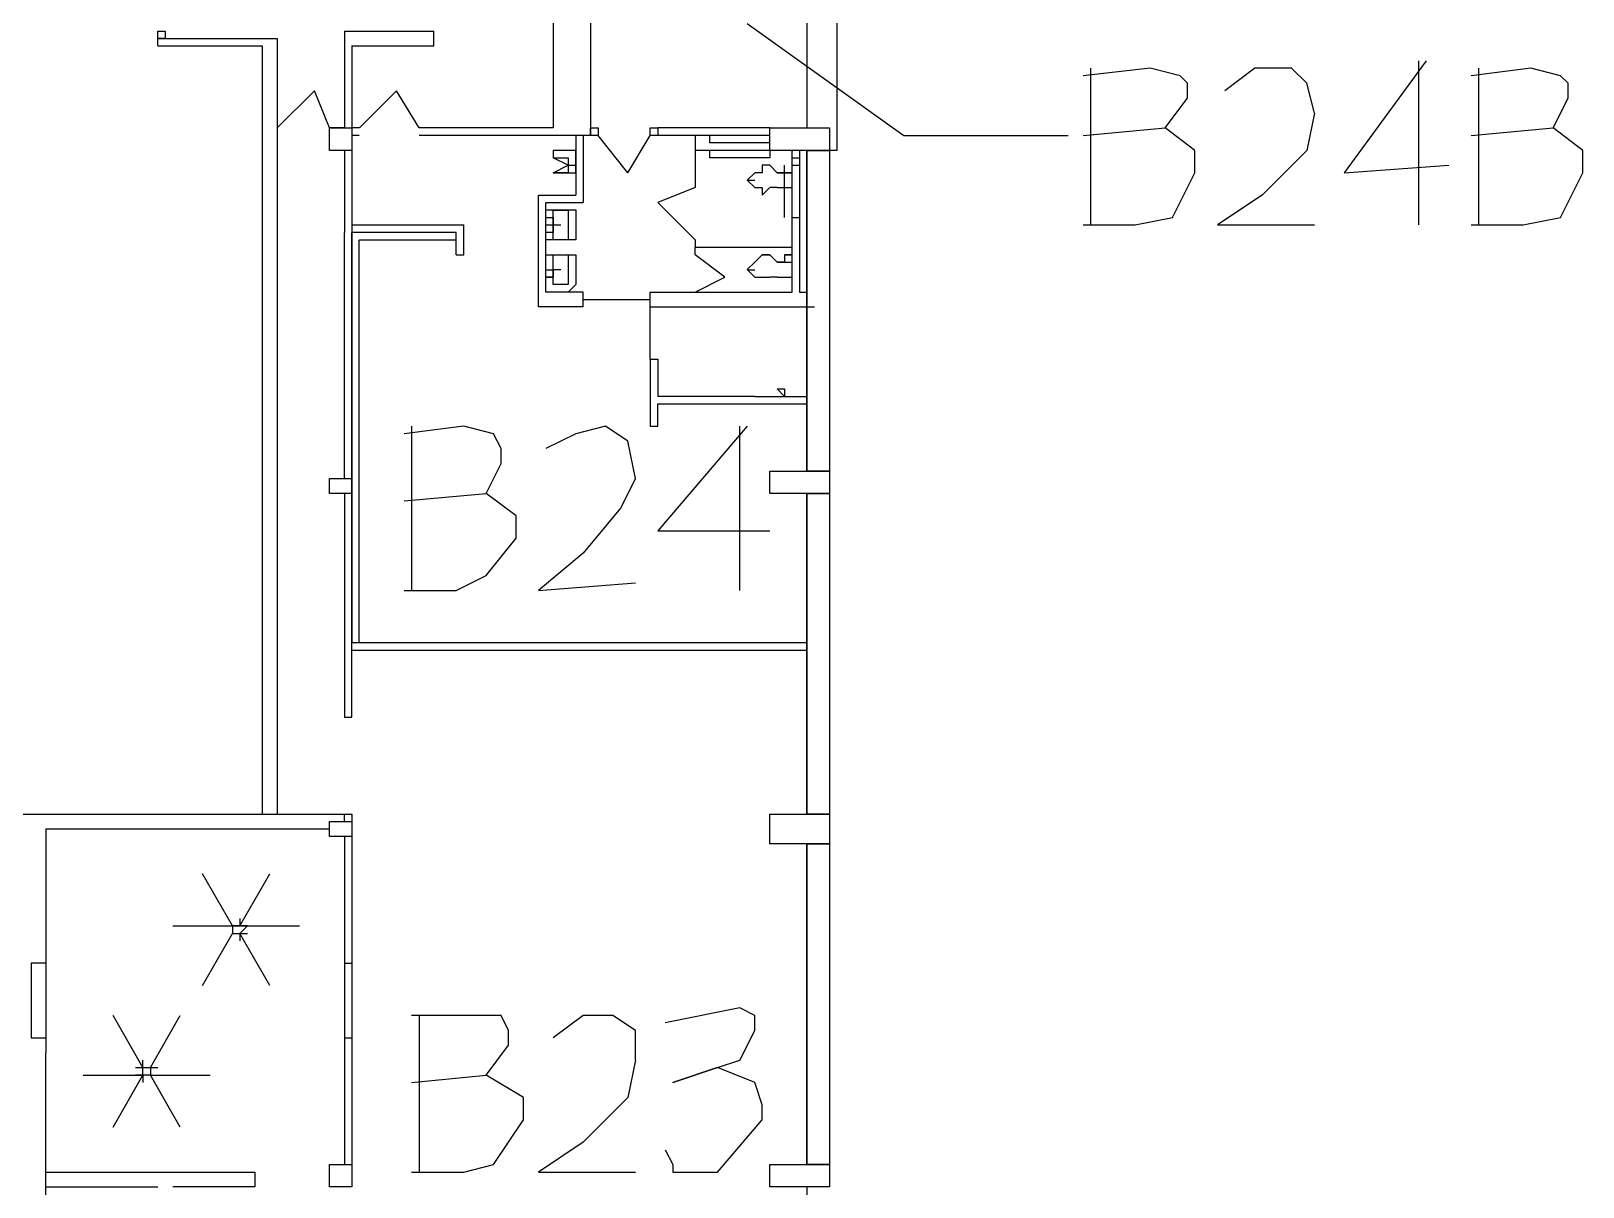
# Model space of a CAD drawing. Extents: x 0 to 97.8, y 0 to 68.3.
# Drawn here: x 43.72 to 56.93, y 34.32 to 44.16 of the extents above; entities that cross this region are included whole.
import ezdxf

# ---------------------------------------------------------------- set-up
doc = ezdxf.new("R2010")
doc.units = 0

msp = doc.modelspace()

# ---------------------------------------------------------------- linework, layer by layer
at = {"layer": 'Layer 1'}
for p, q in [((48.482454, 50.069767), (48.482454, 43.27554)), ((50.323819, 45.878905), (50.323819, 43.338643)), ((50.577792, 45.878931), (50.577792, 43.148408)), ((48.164875, 45.751905), (48.164875, 43.338643)), ((44.79922, 44.164222), (44.86272, 44.164222)), ((44.79922, 44.100722), (44.79922, 44.164222)), ((44.799352, 44.037301), (44.799352, 44.164301)), ((44.86272, 44.164222), (44.86272, 44.100722)), ((46.38685, 44.164301), (46.38685, 44.100775)), ((46.386903, 44.164248), (47.148902, 44.164248)), ((47.148849, 44.037566), (47.148849, 44.164301)), ((49.815846, 44.227775), (51.149344, 43.27554)), ((44.86272, 44.100722), (44.79922, 44.100722)), ((44.799352, 44.100801), (45.815351, 44.100801)), ((44.799352, 44.037275), (45.688351, 44.037275)), ((45.688351, 44.037328), (45.688351, 37.496836)), ((45.815404, 44.100722), (45.815404, 37.49673)), ((46.386744, 44.100801), (46.386744, 43.338802)), ((46.45035, 44.037539), (46.45035, 43.338776)), ((46.45035, 44.037407), (47.148849, 44.037407)), ((55.594286, 43.910328), (54.895787, 42.957803)), ((55.530706, 42.513224), (55.530706, 43.910222)), ((53.244762, 43.846722), (52.673263, 43.783487)), ((52.736842, 43.846749), (52.736842, 42.51325)), ((53.498762, 43.783487), (53.244762, 43.846722)), ((53.562262, 43.719987), (53.498762, 43.783487)), ((53.562262, 43.592722), (53.562262, 43.719987)), ((54.133946, 43.846749), (53.879947, 43.656249)), ((54.451446, 43.846749), (54.133946, 43.846749)), ((54.578393, 43.719907), (54.451393, 43.846643)), ((54.641893, 43.465908), (54.578393, 43.719907)), ((56.483391, 43.846722), (55.975391, 43.783487)), ((56.038944, 43.846749), (56.038944, 42.51325)), ((56.73739, 43.783487), (56.483391, 43.846722)), ((56.80089, 43.719987), (56.73739, 43.783487)), ((56.80089, 43.592722), (56.80089, 43.719987)), ((46.132851, 43.656302), (45.815351, 43.338802)), ((46.259983, 43.338696), (46.132983, 43.656196)), ((46.83127, 43.656355), (46.514035, 43.338855)), ((47.022008, 43.338802), (46.831244, 43.656275)), ((53.372027, 43.338723), (53.562262, 43.592722)), ((56.67389, 43.338723), (56.80089, 43.592722)), ((54.641893, 43.465908), (54.578393, 43.148408)), ((46.259983, 43.338802), (46.259983, 43.338802)), ((46.259983, 43.338802), (46.259983, 43.338802)), ((46.259983, 43.338723), (46.450483, 43.338723)), ((46.259983, 43.148223), (46.259983, 43.338723)), ((46.259983, 43.275487), (46.259983, 43.338696)), ((46.38685, 43.338776), (46.260115, 43.338776)), ((46.51385, 43.338776), (46.45035, 43.338776)), ((46.450403, 43.338723), (46.450403, 42.449988)), ((46.450483, 43.338723), (46.450483, 43.148223)), ((47.021955, 43.338802), (47.021955, 43.338802)), ((47.021955, 43.338802), (47.021955, 43.338802)), ((47.339243, 43.338802), (47.022008, 43.338802)), ((48.164742, 43.338802), (47.339243, 43.338802)), ((48.482215, 43.338749), (48.545715, 43.338749)), ((48.482215, 43.275514), (48.482215, 43.338749)), ((48.482215, 43.338749), (48.545715, 43.338749)), ((48.482215, 43.275514), (48.482215, 43.338749)), ((48.545715, 43.338749), (48.545715, 43.275514)), ((48.545715, 43.338749), (48.545715, 43.275514)), ((48.990215, 43.338749), (49.053715, 43.338749)), ((48.990215, 43.275514), (48.990215, 43.338749)), ((48.990215, 43.338749), (49.053715, 43.338749)), ((48.990215, 43.275514), (48.990215, 43.338749)), ((49.053715, 43.338749), (49.053715, 43.275514)), ((49.053715, 43.338749), (49.053715, 43.275514)), ((50.006266, 43.338696), (49.053768, 43.338696)), ((50.006293, 43.338829), (49.053794, 43.338829)), ((50.006213, 43.338723), (50.514213, 43.338723)), ((50.006213, 43.148223), (50.006213, 43.338723)), ((50.006213, 43.338723), (50.514213, 43.338723)), ((50.006213, 43.148223), (50.006213, 43.338723)), ((50.514213, 43.338723), (50.514213, 43.148223)), ((50.514213, 43.338723), (50.514213, 43.148223)), ((52.673342, 43.275514), (53.371842, 43.338749)), ((53.626026, 43.148223), (53.372027, 43.338723)), ((55.975444, 43.275514), (56.673679, 43.338749)), ((56.92789, 43.148223), (56.67389, 43.338723)), ((45.815298, 43.275487), (45.815298, 43.275487)), ((45.815298, 43.275487), (45.815298, 43.275487)), ((46.51385, 43.27554), (46.45035, 43.27554)), ((46.513956, 43.275487), (46.513956, 43.275487)), ((46.513956, 43.275487), (46.513956, 43.275487)), ((47.339243, 43.275434), (47.022008, 43.275434)), ((48.482374, 43.275408), (47.339111, 43.275408)), ((48.482242, 43.275567), (47.339243, 43.275567)), ((48.355507, 43.275487), (48.355507, 42.767223)), ((48.418742, 43.275487), (48.418742, 42.703988)), ((48.545715, 43.275514), (48.482215, 43.275514)), ((48.545715, 43.275514), (48.482215, 43.275514)), ((48.799874, 42.957908), (48.545874, 43.275408)), ((48.799768, 42.957908), (48.990268, 43.275408)), ((49.053715, 43.275514), (48.990215, 43.275514)), ((49.053715, 43.275514), (48.990215, 43.275514)), ((50.006266, 43.275461), (49.053768, 43.275461)), ((50.006293, 43.275593), (49.053794, 43.275593)), ((49.371399, 43.275487), (49.371399, 43.148461)), ((49.498188, 43.211829), (49.498188, 43.275329)), ((50.00624, 43.211855), (49.498241, 43.211855)), ((51.149344, 43.27554), (52.546343, 43.27554)), ((46.450483, 43.148223), (46.259983, 43.148223)), ((46.386903, 43.148223), (46.386903, 42.449988)), ((48.355533, 43.148408), (48.164769, 43.148408)), ((48.164769, 43.148355), (48.164769, 43.084829)), ((48.164769, 43.084802), (48.291769, 43.084802)), ((48.291769, 43.021567), (48.164769, 43.084802)), ((48.164769, 43.084802), (48.164769, 43.084802)), ((48.164769, 43.084802), (48.228269, 43.084802)), ((48.291769, 43.084802), (48.291769, 42.958067)), ((48.355533, 42.957935), (48.355533, 43.148408)), ((49.371399, 43.148461), (50.006134, 43.148461)), ((50.196951, 43.148329), (49.371452, 43.148329)), ((50.006266, 43.148355), (49.371532, 43.148355)), ((49.371532, 43.148355), (49.371532, 42.830856)), ((49.498267, 43.084829), (49.498267, 43.148355)), ((50.006266, 43.084829), (49.498267, 43.084829)), ((50.514213, 43.148223), (50.006213, 43.148223)), ((50.514213, 43.148223), (50.006213, 43.148223)), ((50.006266, 43.148355), (50.006266, 43.084829)), ((50.196872, 43.084802), (50.260107, 43.084802)), ((50.197057, 41.941989), (50.197057, 43.148488)), ((50.26024, 43.148355), (50.26024, 41.94183)), ((50.323713, 43.148249), (50.514213, 43.148249)), ((50.323713, 40.417753), (50.323713, 43.148249)), ((50.32374, 43.148302), (50.32374, 40.417806)), ((50.514213, 43.148249), (50.514213, 40.417753)), ((50.577792, 43.148408), (50.514292, 43.148408)), ((53.626026, 42.957988), (53.626026, 43.148223)), ((54.578393, 43.148408), (54.197393, 42.767118)), ((56.92789, 42.957988), (56.92789, 43.148223)), ((48.164769, 42.958067), (48.291769, 43.021567)), ((48.291769, 42.958067), (48.164769, 42.958067)), ((48.164769, 42.957935), (48.355533, 42.957935)), ((48.164769, 42.957935), (48.164769, 42.957935)), ((48.164769, 42.957935), (48.164769, 42.957935)), ((48.164769, 42.957935), (48.228269, 42.957935)), ((48.291901, 43.021461), (48.355401, 43.021461)), ((49.879399, 42.957935), (49.815899, 42.894408)), ((49.942952, 42.957935), (49.879452, 42.957935)), ((49.942872, 43.021408), (49.942872, 42.957908)), ((50.006319, 43.021435), (49.943084, 43.021435)), ((50.069819, 42.957935), (50.006319, 43.021435)), ((50.069819, 42.957935), (50.133319, 42.957935)), ((50.069819, 42.957908), (50.133319, 42.957908)), ((50.133372, 42.957935), (50.069872, 42.957935)), ((50.069872, 42.957776), (50.133372, 42.957776)), ((50.133372, 42.576803), (50.133372, 43.021567)), ((50.133372, 42.957935), (50.196872, 42.957935)), ((50.133372, 42.957935), (50.196872, 42.957935)), ((50.133372, 42.957908), (50.196872, 42.957908)), ((50.133372, 42.957803), (50.196872, 42.957803)), ((50.133372, 42.957803), (50.196872, 42.957803)), ((50.133372, 42.957776), (50.196872, 42.957776)), ((50.196951, 42.957882), (50.133451, 42.957882)), ((50.196872, 43.021567), (50.260107, 43.021567)), ((50.196951, 42.894382), (50.196951, 42.957882)), ((53.435262, 42.576724), (53.626026, 42.957988)), ((54.895787, 42.957803), (55.78505, 43.021594)), ((56.73739, 42.576724), (56.92789, 42.957988)), ((49.371532, 42.830856), (49.053768, 42.703829)), ((49.81582, 42.894382), (49.879319, 42.830856)), ((49.815872, 42.894303), (49.879372, 42.894303)), ((49.879372, 42.830909), (49.942872, 42.830909)), ((49.879399, 42.830776), (49.942899, 42.830776)), ((49.879399, 42.830776), (49.942899, 42.830776)), ((49.942872, 42.767276), (50.006372, 42.830803)), ((49.943084, 42.830909), (49.943084, 42.767144)), ((50.069819, 42.830776), (50.006319, 42.830776)), ((50.069819, 42.830909), (50.133319, 42.830909)), ((50.069872, 42.830935), (50.133372, 42.830935)), ((50.069872, 42.830909), (50.133372, 42.830909)), ((50.133319, 42.830909), (50.196819, 42.830909)), ((50.133372, 42.830909), (50.196872, 42.830909)), ((50.133372, 42.830803), (50.196872, 42.830803)), ((50.133372, 42.830803), (50.196872, 42.830803)), ((50.133372, 42.830776), (50.196872, 42.830776)), ((50.133372, 42.830776), (50.196872, 42.830776)), ((50.196872, 42.830803), (50.196872, 42.894303)), ((48.038007, 42.767223), (48.355507, 42.767223)), ((48.038007, 41.814963), (48.038007, 42.767197)), ((48.101507, 42.703988), (48.418742, 42.703988)), ((48.101507, 41.941989), (48.101507, 42.703962)), ((49.053768, 42.703829), (49.371532, 42.386356)), ((54.197393, 42.767118), (53.816394, 42.513144)), ((48.10148, 42.640515), (48.35548, 42.640515)), ((48.10148, 42.386515), (48.10148, 42.640515)), ((48.10148, 42.57675), (48.164716, 42.57675)), ((48.10148, 42.450015), (48.10148, 42.57675)), ((48.164716, 42.57675), (48.164716, 42.450015)), ((48.164769, 42.513224), (48.164769, 42.640224)), ((48.164769, 42.640224), (48.291769, 42.640224)), ((48.164769, 42.513224), (48.164769, 42.576724)), ((48.291769, 42.640224), (48.291769, 42.386489)), ((48.35548, 42.640515), (48.35548, 42.386515)), ((50.196951, 42.576803), (50.260187, 42.576803)), ((53.118027, 42.513224), (53.435262, 42.576724)), ((56.419891, 42.513224), (56.73739, 42.576724)), ((46.38685, 40.354491), (46.38685, 42.449988)), ((46.450403, 42.513224), (47.402902, 42.513224)), ((46.450403, 38.322308), (46.450403, 42.450041)), ((46.450403, 42.449962), (46.450403, 38.95744)), ((47.339243, 42.449936), (46.450509, 42.449936)), ((47.339243, 42.449856), (46.450509, 42.449856)), ((47.339137, 42.259277), (47.339137, 42.450015)), ((47.339243, 42.386383), (47.339243, 42.449856)), ((47.402743, 42.259251), (47.402743, 42.51325)), ((48.101454, 42.513224), (48.164689, 42.513224)), ((48.164716, 42.450015), (48.10148, 42.450015)), ((48.164769, 42.386489), (48.164769, 42.513224)), ((48.164769, 42.513224), (48.164769, 42.513224)), ((48.164769, 42.513224), (48.228269, 42.513224)), ((48.164769, 42.386383), (48.164769, 42.513091)), ((52.673263, 42.513224), (53.118027, 42.513224)), ((53.816394, 42.513144), (54.641893, 42.513144)), ((55.975391, 42.513224), (56.419891, 42.513224)), ((46.513903, 38.95744), (46.513903, 42.386436)), ((46.513956, 42.386383), (47.33919, 42.386383)), ((48.35548, 42.386515), (48.10148, 42.386515)), ((48.291769, 42.386489), (48.164769, 42.386489)), ((49.371399, 42.259224), (49.371399, 42.322724)), ((49.371399, 42.322724), (50.196898, 42.322724)), ((49.371532, 42.386356), (49.371532, 42.32283)), ((47.339243, 42.259251), (47.402743, 42.259251)), ((48.101454, 41.941989), (48.101454, 42.259224)), ((48.101454, 42.259224), (48.355454, 42.259224)), ((48.164769, 42.132409), (48.164769, 42.259118)), ((48.164769, 42.259118), (48.291769, 42.259118)), ((48.164769, 42.132409), (48.164769, 42.195883)), ((48.291769, 42.259118), (48.291769, 42.005383)), ((48.355454, 42.259224), (48.355454, 42.005198)), ((49.625399, 42.068698), (49.371399, 42.259224)), ((49.879399, 42.195962), (49.815899, 42.132436)), ((49.942952, 42.259251), (49.879452, 42.196015)), ((49.942872, 42.259251), (50.006372, 42.259251)), ((50.006319, 42.259171), (49.943084, 42.259171)), ((50.069819, 42.195962), (50.006319, 42.259171)), ((50.069819, 42.195962), (50.133319, 42.195962)), ((50.069819, 42.195936), (50.133319, 42.195936)), ((50.133372, 42.195962), (50.069872, 42.195962)), ((50.069872, 42.195856), (50.133372, 42.195856)), ((50.133372, 42.259251), (50.196872, 42.259251)), ((50.133372, 42.259251), (50.133372, 42.196015)), ((50.133372, 42.195962), (50.196872, 42.195962)), ((50.133372, 42.195856), (50.196872, 42.195856)), ((50.133372, 42.195856), (50.196872, 42.195856)), ((50.133372, 42.195856), (50.196872, 42.195856)), ((50.196951, 42.259118), (50.133451, 42.259118)), ((50.196951, 42.132409), (50.196951, 42.259118)), ((48.101454, 42.132357), (48.164689, 42.132357)), ((48.101454, 42.068857), (48.164689, 42.068857)), ((48.10148, 42.132224), (48.164716, 42.132224)), ((48.10148, 42.068724), (48.10148, 42.132224)), ((48.164716, 42.068724), (48.10148, 42.068724)), ((48.164716, 42.132224), (48.164716, 42.068724)), ((48.164769, 42.005383), (48.164769, 42.132409)), ((48.164769, 42.132409), (48.164769, 42.132409)), ((48.164769, 42.132409), (48.228269, 42.132409)), ((48.164769, 42.005277), (48.164769, 42.132277)), ((48.291769, 42.005383), (48.164769, 42.005383)), ((48.355454, 42.005198), (48.291954, 41.941989)), ((49.371399, 41.941989), (49.625399, 42.068698)), ((49.81582, 42.132409), (49.879319, 42.068883)), ((49.815872, 42.132357), (49.879372, 42.132357)), ((49.879372, 42.068751), (49.942872, 42.068751)), ((49.879399, 42.068857), (49.942899, 42.068857)), ((49.879399, 42.068857), (49.942899, 42.068857)), ((49.942872, 42.068857), (50.006372, 42.068857)), ((49.943084, 42.068936), (50.006319, 42.068936)), ((50.069819, 42.068857), (50.006319, 42.068857)), ((50.069819, 42.068936), (50.133319, 42.068936)), ((50.069872, 42.068962), (50.133372, 42.068962)), ((50.069872, 42.068751), (50.133372, 42.068751)), ((50.133319, 42.068936), (50.196819, 42.068936)), ((50.133372, 42.068857), (50.196872, 42.068857)), ((50.133372, 42.068857), (50.196872, 42.068857)), ((50.133372, 42.068857), (50.196872, 42.068857)), ((50.133372, 42.068857), (50.196872, 42.068857)), ((50.133372, 42.068751), (50.196872, 42.068751)), ((50.196872, 42.068857), (50.196872, 42.132357)), ((48.291954, 41.941989), (48.101454, 41.941989)), ((48.101454, 41.941989), (48.101454, 41.941989)), ((48.418768, 41.941963), (48.101533, 41.941963)), ((48.418636, 41.814804), (48.418636, 41.942068)), ((48.418768, 41.87841), (48.990268, 41.87841)), ((48.990294, 41.941989), (50.197057, 41.941989)), ((48.990294, 41.81483), (48.990294, 41.94183)), ((50.260187, 41.94183), (50.323687, 41.94183)), ((48.418768, 41.814698), (48.038033, 41.814698)), ((48.990294, 41.370437), (48.990294, 41.814963)), ((48.990294, 41.81483), (50.323792, 41.81483)), ((49.879293, 41.814963), (49.943057, 41.814963)), ((49.942952, 41.814857), (50.323687, 41.814857)), ((50.323819, 41.814857), (50.387319, 41.814857)), ((50.323819, 41.116437), (50.323819, 41.751145)), ((48.990294, 41.370437), (49.053794, 41.370437)), ((48.990294, 41.370331), (48.990294, 40.798832)), ((49.053794, 41.370437), (49.053794, 41.052937)), ((50.133372, 41.052884), (50.069872, 41.116384)), ((50.069872, 41.116384), (50.133372, 41.116384)), ((50.133372, 41.116384), (50.133372, 41.052884)), ((49.053794, 40.798885), (49.053794, 40.989358)), ((49.053794, 40.989305), (50.323792, 40.989305)), ((49.879399, 41.052884), (49.0539, 41.052884)), ((49.879319, 41.052858), (49.943084, 41.052858)), ((49.879399, 41.052884), (50.323898, 41.052884)), ((49.942952, 41.052884), (50.323687, 41.052884)), ((50.133372, 41.052884), (50.133372, 41.052884)), ((47.402823, 40.798805), (46.894823, 40.735305)), ((46.958376, 40.798858), (46.958376, 39.40186)), ((47.656822, 40.735305), (47.402823, 40.798805)), ((47.720322, 40.60857), (47.656822, 40.735305)), ((48.355454, 40.735358), (48.101454, 40.608358)), ((48.609453, 40.798885), (48.355454, 40.735358)), ((48.799927, 40.671726), (48.609427, 40.798991)), ((48.990294, 40.798885), (49.053794, 40.798885)), ((49.81582, 40.798885), (49.05382, 39.909859)), ((49.752267, 39.401807), (49.752267, 40.798805)), ((47.720322, 40.481306), (47.720322, 40.60857)), ((48.863427, 40.354491), (48.799927, 40.671726)), ((47.593322, 40.227306), (47.720322, 40.481306)), ((50.006213, 40.417753), (50.514213, 40.417753)), ((50.006213, 40.227253), (50.006213, 40.417753)), ((50.514213, 40.417753), (50.323713, 40.417753)), ((50.514213, 40.417753), (50.514213, 40.227253)), ((46.259983, 40.354253), (46.450483, 40.354253)), ((46.259983, 40.227253), (46.259983, 40.354253)), ((46.450483, 40.354253), (46.450483, 40.227253)), ((48.863427, 40.354491), (48.736427, 40.100491)), ((46.450483, 40.227253), (46.259983, 40.227253)), ((46.38685, 40.227359), (46.38685, 38.322335)), ((46.894876, 40.163859), (47.593111, 40.227359)), ((47.847587, 40.036806), (47.593322, 40.227306)), ((50.514213, 40.227253), (50.006213, 40.227253)), ((50.323713, 40.227253), (50.514213, 40.227253)), ((50.323713, 37.496757), (50.323713, 40.227253)), ((50.32374, 40.227306), (50.32374, 37.496809)), ((50.514213, 40.227253), (50.514213, 37.496757)), ((47.847587, 39.846571), (47.847587, 40.036806)), ((48.736427, 40.100491), (48.418663, 39.719492)), ((49.05382, 39.909859), (50.006319, 39.909859)), ((47.593322, 39.528807), (47.847587, 39.846571)), ((48.418663, 39.719492), (48.037928, 39.401728)), ((47.339323, 39.401807), (47.593322, 39.528807)), ((46.894823, 39.401807), (47.339323, 39.401807)), ((48.037928, 39.401728), (48.863427, 39.465466)), ((46.450403, 38.95744), (46.513903, 38.95744)), ((46.450535, 38.957413), (50.323766, 38.957413)), ((46.450535, 38.893914), (50.323766, 38.893914)), ((46.386797, 38.322441), (46.450297, 38.322441)), ((35.465049, 37.496757), (46.386771, 37.496757)), ((46.259983, 37.43323), (46.450483, 37.43323)), ((46.259983, 37.30623), (46.259983, 37.43323)), ((46.38685, 37.433468), (46.38685, 37.496677)), ((46.38685, 37.496677), (46.45035, 37.496677)), ((46.450483, 37.43323), (46.450483, 37.30623)), ((46.450509, 37.496809), (46.450509, 36.226811)), ((50.006213, 37.496757), (50.514213, 37.496757)), ((50.006213, 37.242757), (50.006213, 37.496757)), ((50.514213, 37.496757), (50.323713, 37.496757)), ((50.514213, 37.496757), (50.514213, 37.242757)), ((43.846854, 37.369942), (46.25985, 37.369942)), ((43.846959, 37.369915), (43.846959, 36.22689)), ((46.450483, 37.30623), (46.259983, 37.30623)), ((46.38685, 37.306363), (46.38685, 36.226864)), ((50.514213, 37.242757), (50.006213, 37.242757)), ((50.323713, 37.242757), (50.514213, 37.242757)), ((50.323713, 34.512525), (50.323713, 37.242757)), ((50.32374, 37.24281), (50.32374, 34.512578)), ((50.514213, 37.242757), (50.514213, 34.512525)), ((45.434457, 36.54439), (45.180458, 36.988889)), ((45.497746, 36.544364), (45.751745, 36.988863)), ((45.497746, 36.607943), (45.497746, 36.544416)), ((44.926458, 36.54439), (45.434457, 36.54439)), ((45.180511, 36.036364), (45.43451, 36.480864)), ((45.497746, 36.54439), (45.43451, 36.54439)), ((45.43451, 36.54439), (45.43451, 36.480864)), ((45.43451, 36.544364), (45.497746, 36.544364)), ((45.43451, 36.480864), (45.497746, 36.480864)), ((45.43451, 36.480864), (45.497746, 36.480864)), ((45.497746, 36.544416), (45.561246, 36.544416)), ((45.497746, 36.480864), (45.561246, 36.54439)), ((45.561246, 36.544364), (45.497746, 36.544364)), ((45.497746, 36.480864), (45.497746, 36.417099)), ((45.497746, 36.480864), (45.561246, 36.480864)), ((45.751745, 36.036364), (45.497746, 36.480864)), ((45.561246, 36.544416), (46.005745, 36.544416)), ((43.846959, 36.22689), (43.71996, 36.22689)), ((43.71996, 36.226758), (43.71996, 35.592024)), ((43.846959, 36.226758), (43.846959, 35.592024)), ((46.386824, 36.226811), (46.386824, 35.592076)), ((46.38685, 36.226864), (46.45035, 36.226864)), ((46.450324, 36.226811), (46.450324, 35.592076)), ((49.752161, 35.846076), (49.117426, 35.718812)), ((49.879425, 35.782312), (49.752161, 35.846076)), ((44.672511, 35.337918), (44.418247, 35.782417)), ((44.735747, 35.337918), (44.989746, 35.782417)), ((47.720375, 35.782365), (46.958376, 35.782365)), ((47.021955, 35.782391), (47.021955, 34.448893)), ((47.783875, 35.655391), (47.720375, 35.782365)), ((48.418742, 35.782417), (48.164742, 35.591891)), ((48.672742, 35.782417), (48.418742, 35.782417)), ((48.863427, 35.655285), (48.672662, 35.782285)), ((49.879425, 35.655312), (49.879425, 35.782312)), ((43.719774, 35.592024), (43.847039, 35.592024)), ((43.846854, 35.591997), (43.846854, 35.464997)), ((46.38685, 35.591997), (46.38685, 34.512498)), ((46.38685, 35.591997), (46.45035, 35.591997)), ((46.450324, 35.591838), (46.450324, 34.32184)), ((47.783875, 35.528365), (47.783875, 35.655391)), ((48.863427, 35.401312), (48.863427, 35.655285)), ((49.752161, 35.401312), (49.879425, 35.655312)), ((43.846959, 34.131367), (43.846959, 35.464865)), ((44.672591, 35.338077), (44.672591, 35.401312)), ((47.593111, 35.274392), (47.783875, 35.528365)), ((48.863427, 35.401312), (48.799927, 35.084077)), ((49.561926, 35.338077), (49.752161, 35.401312)), ((44.164247, 35.274418), (44.672511, 35.274418)), ((44.418247, 34.829654), (44.672511, 35.274418)), ((44.608826, 35.338077), (44.672591, 35.338077)), ((44.672591, 35.274312), (44.608826, 35.274312)), ((44.672485, 35.338024), (44.73572, 35.338024)), ((44.672485, 35.274524), (44.672485, 35.338024)), ((44.73572, 35.274524), (44.672485, 35.274524)), ((44.672591, 35.274312), (44.672591, 35.210812)), ((44.73572, 35.338024), (44.73572, 35.274524)), ((44.989746, 34.829654), (44.735747, 35.274418)), ((44.735747, 35.274418), (45.243746, 35.274418)), ((44.735826, 35.338077), (44.799326, 35.338077)), ((44.735826, 35.274312), (44.799326, 35.274312)), ((46.958455, 35.210892), (47.59319, 35.274392)), ((47.910875, 35.083865), (47.593111, 35.274392)), ((49.561926, 35.338077), (49.180662, 35.210812)), ((49.180662, 35.210812), (49.561926, 35.338077)), ((49.879425, 35.210812), (49.561926, 35.338077)), ((49.942925, 35.020313), (49.879425, 35.210812)), ((47.910875, 34.893366), (47.910875, 35.083865)), ((48.799927, 35.084077), (48.418663, 34.702813)), ((49.942925, 34.893313), (49.942925, 35.020313)), ((47.656875, 34.512366), (47.910875, 34.893366)), ((49.561926, 34.448813), (49.942925, 34.893313)), ((48.418663, 34.702813), (48.037928, 34.448813)), ((49.117426, 34.639313), (49.180662, 34.512578)), ((46.259983, 34.512525), (46.450483, 34.512525)), ((46.259983, 34.321761), (46.259983, 34.512525)), ((46.450483, 34.512525), (46.450483, 34.321761)), ((47.402875, 34.448893), (47.656875, 34.512366)), ((49.180662, 34.512578), (49.180662, 34.448813)), ((50.006213, 34.512525), (50.514213, 34.512525)), ((50.006213, 34.321761), (50.006213, 34.512525)), ((50.514213, 34.512525), (50.323713, 34.512525)), ((50.514213, 34.512525), (50.514213, 34.321761)), ((43.846959, 34.44876), (45.624957, 34.44876)), ((45.624878, 34.448893), (45.624878, 34.321866)), ((46.958376, 34.448893), (47.402875, 34.448893)), ((48.037928, 34.448813), (48.863427, 34.448813)), ((49.180662, 34.448813), (49.561926, 34.448813)), ((43.846959, 34.321761), (44.799458, 34.321761)), ((45.624878, 34.321866), (44.926379, 34.321866)), ((44.926458, 34.321761), (44.926458, 34.321761)), ((44.926458, 34.321761), (44.926458, 34.321761)), ((46.450483, 34.321761), (46.259983, 34.321761)), ((50.514213, 34.321761), (50.006213, 34.321761)), ((50.323792, 34.321787), (50.323792, 31.591555))]:
    msp.add_line(p, q, dxfattribs=at)

doc.saveas('drawing.dxf')
